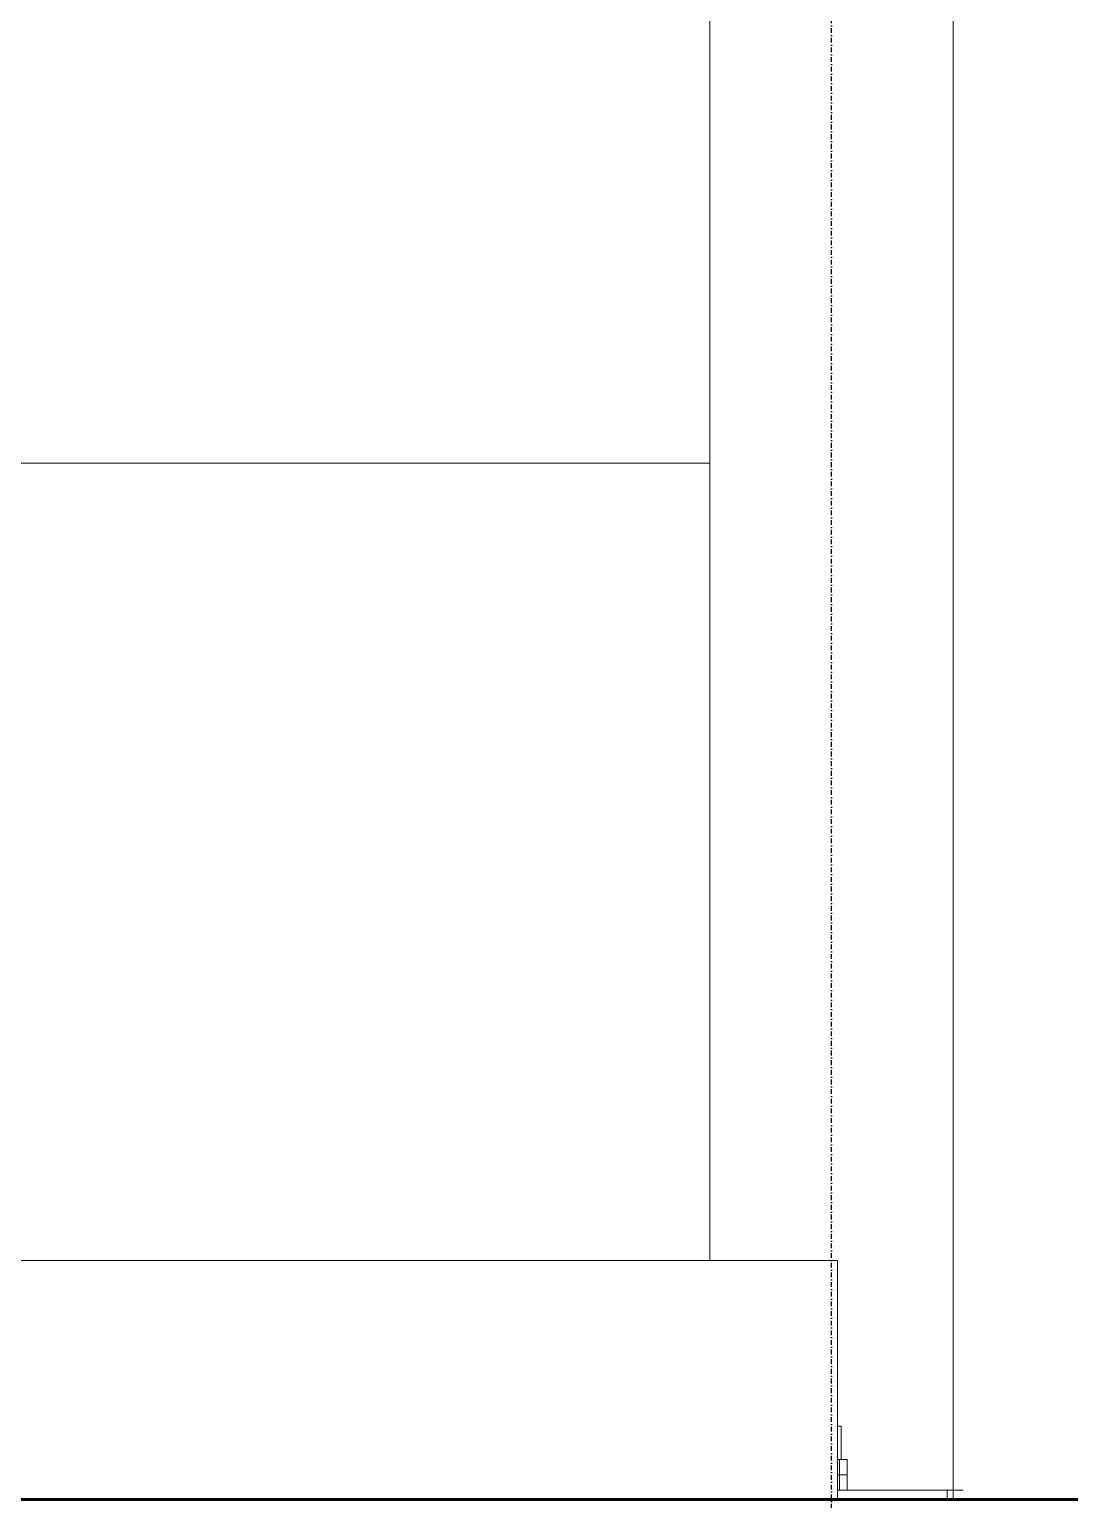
# Model space of a CAD drawing. Header units: millimetres. Extents: x 180139 to 245212, y -4005 to 9345.
# Drawn here: x 191982 to 193287, y -750 to 1094 of the extents above; entities that cross this region are included whole.
import ezdxf

# ---------------------------------------------------------------- set-up
doc = ezdxf.new("R2010")
doc.units = ezdxf.units.MM
for name, pattern in [('1_Čerchovaná 6_0mm', [12, 6, -3, 0, -3]), ('IMPORT-DASHDOT', [11.176, 8.128, -1.524, 0, -1.524]), ('IMPORT-DASHED _2_', [9.652, 8.128, -1.524]), ('IMPORT-DĚLICÍ2 _2_', [15.875, 6.35, -3.175, 0, -3.175, 0, -3.175]), ('IMPORT-KANVBRDO', [20, 7, -6.5, 0, -6.5])]:
    doc.linetypes.add(name, pattern=pattern)
for name, color, linetype, lineweight, true_color in [('---1 - PBS PNP-1', 1, 'Continuous', 35, 0xff0000), ('00_pl_deštová voda oblast', 6, 'Continuous', 25, 0xff00ff), ('00_pL_katastr', 150, 'Continuous', 9, 0x007fff), ('00_pL_katastr-1', 150, 'Continuous', 35, 0x007fff), ('212_HK_situace_03_dwg-1', 40, 'Continuous', 9, 0xffbf00), ('hch kanal-3', 6, 'IMPORT-KANVBRDO', 9, 0xff00ff), ('hch oploceni-1', 7, 'IMPORT-DĚLICÍ2 _2_', 9, 0x00a5a5), ('hch teren-1', 7, 'Continuous', 9, 0x00a5a5), ('hchrozvodi-1', 7, 'IMPORT-DĚLICÍ2 _2_', 9, 0x00a5a5), ('man_ plochy-1', 3, 'IMPORT-DASHED _2_', 9, 0x00ff00), ('Obrys', 2, 'Continuous', 9, 0xffff00), ('Obrys-1', 5, 'Continuous', 9, 0x0000ff), ('Obrys-2', 5, 'IMPORT-DASHDOT', 9, 0x0000ff), ('PDF7_GASNET PLYN STŘEDOTLAK', 9, 'Continuous', 9, 0x808080), ('PDF7_GASNET PLYN STŘEDOTLAK OCHRANNĚ PÁSMO', 7, 'Continuous', 9, 0xa5a552), ('PDF7_GP Budovy', 7, 'Continuous', 9, 0x260000), ('PDF7_GP Hraniční linie', 7, 'Continuous', 9, 0x0052a5), ('PDF7_GP Výšky bodů', 7, 'Continuous', 9, 0x0052a5), ('PDF7_ISS CETIN Nadzemní sítě', 9, 'Continuous', 9, 0x808080), ('PDF7_ISS CETIN Zaměřené a kótované vnitřní STP', 9, 'Continuous', 9, 0x808080), ('PDF7_ISS KRÁLOVÉHRADECKÁ PROVOZNÍ SPLAŠKOVÁ KANALIZACE', 9, 'Continuous', 9, 0x808080), ('PDF7_ISS KRÁLOVÉHRADECKÁ PROVOZNÍ VODOVOD HL ŘAD', 9, 'Continuous', 9, 0x808080), ('PDF7_ISS TECHNICKÉ SLUŽBY HK VO', 9, 'Continuous', 9, 0x808080), ('PDF7_ISS ČEZ DISTRIBUCE NN', 9, 'Continuous', 9, 0x808080), ('PDF7_ISS ČEZ DISTRIBUCE VN PODZEMNÍ', 9, 'Continuous', 9, 0x808080), ('S-GRID-1', 9, '1_Čerchovaná 6_0mm', 25, 0x808080), ('zed-2', 5, 'IMPORT-DASHDOT', 9, 0x0000ff)]:
    doc.layers.add(name, color=color, linetype=linetype, lineweight=lineweight, true_color=true_color)
for name, color, linetype, lineweight in [('00_pl_rozhrani ploch', 7, 'Continuous', 18), ('00_pL_stavajici objekty', 7, 'Continuous', 50), ('2966-1_navrh dispozice stroju-HK_02_dwg-1', 7, 'Continuous', 9), ('2966-1_navrh dispozice stroju-HK_dwg-1', 7, 'Continuous', 9), ('A-FLOR-1', 7, 'Continuous', 35), ('A-WALL', 7, 'Continuous', 9), ('HK_TEREN_SESAZENI_dwg-1', 7, 'Continuous', 9), ('Kóty', 7, 'Continuous', 9), ('PDF4_Geometry', 7, 'Continuous', 9), ('PDF7_GP Popis', 7, 'Continuous', 9), ('PDF9_Geometrie', 7, 'Continuous', 9), ('S-COLS', 7, 'Continuous', 9), ('S-FSTN', 7, 'Continuous', 9)]:
    doc.layers.add(name, color=color, linetype=linetype, lineweight=lineweight)

# ---------------------------------------------------------------- blocks, each defined once
blk = doc.blocks.new('M_S profily_ sloup - 374571-A')
at = {"layer": 'S-COLS'}
for p, q in [((192835.7, -450), (192835.7, 2750)), ((193140.7, -738), (193140.7, 2750)), ((193133, -738), (193136.1, -738)), ((193140.7, -738), (193136.1, -738))]:
    blk.add_line(p, q, dxfattribs=at)
blk = doc.blocks.new('Patní deska s ořezem - 388242-A')
at = {"layer": 'S-FSTN'}
for p, q in [((193000.2, -658), (192996.7, -658)), ((193000.2, -699.6), (193000.2, -658)), ((192995.7, -699.6), (192998.1, -699.6)), ((192998.1, -699.6), (193008, -699.6)), ((192998.1, -699.6), (192998.1, -718.8)), ((193008, -699.6), (193008, -718.8)), ((192998.1, -718.8), (192995.7, -718.8)), ((192995.7, -718.8), (192998.1, -718.8)), ((193008, -718.8), (192998.1, -718.8)), ((192998.1, -718.8), (193008, -718.8)), ((192998.1, -718.8), (192998.1, -738)), ((193008, -718.8), (193008, -738)), ((192995.7, -738), (193133.2, -738)), ((193133.2, -750), (193133.2, -738)), ((193140.7, -738), (193140.7, -750)), ((193140.7, -738), (193148.4, -738)), ((193153.5, -738), (193140.7, -738))]:
    blk.add_line(p, q, dxfattribs=at)
blk = doc.blocks.new('2966-1_navrh dispozice stroju-HK_dwg__OPEN-901600-A')
at = {"layer": 'Kóty'}
blk.add_line((192305.7, -750), (193180.7, -750), dxfattribs=at)
at = {"layer": 'Kóty', "flags": 128}
blk.add_lwpolyline([(193180.7, -750), (192305.7, -750), (193180.7, -750)], dxfattribs=at)
blk = doc.blocks.new('2966-1_navrh dispozice stroju-HK_dwg-867852-A')
at = {"layer": 'Kóty'}
for p, q in [((181940.7, -750), (198730.7, -750)), ((193180.7, -750), (195430.7, -750))]:
    blk.add_line(p, q, dxfattribs=at)
at = {"layer": 'Obrys'}
blk.add_line((203519.7, -750), (180140.5, -750), dxfattribs=at)
at = {"layer": 'Obrys-1'}
for p in [(199905.7, -750), (199585.7, -750)]:
    blk.add_line(p, (181365.7, -750), dxfattribs=at)
at = {"layer": 'Obrys-2'}
blk.add_line((180365.7, -750), (192305.7, -750), dxfattribs=at)
blk.add_blockref('2966-1_navrh dispozice stroju-HK_dwg__OPEN-901600-A', (0, 0))
blk = doc.blocks.new('2966-1_navrh dispozice stroju-HK_02_dwg__OPEN-903212-A')
at = {"layer": 'Kóty'}
blk.add_line((181287.8, -750), (182162.8, -750), dxfattribs=at)
at = {"layer": 'Kóty', "flags": 128}
blk.add_lwpolyline([(182162.8, -750), (181287.8, -750), (182162.8, -750)], dxfattribs=at)
blk = doc.blocks.new('2966-1_navrh dispozice stroju-HK_02_dwg_gbvf-904808-A')
at = {"layer": 'man_ plochy-1'}
blk.add_line((192184.8, -750), (191168.5, -750), dxfattribs=at)
blk = doc.blocks.new('2966-1_navrh dispozice stroju-HK_02_dwg-876232-A')
at = {"layer": 'Kóty'}
blk.add_line((182162.8, -750), (198952.8, -750), dxfattribs=at)
blk.add_line((182162.8, -750), (198952.8, -750), dxfattribs=at)
at = {"layer": 'Obrys-1'}
blk.add_line((199807.8, -750), (181587.8, -750), dxfattribs=at)
at = {"layer": 'Obrys-2'}
for p, q in [((180587.8, -750), (192527.8, -750)), ((190787.8, -750), (200807.8, -750))]:
    blk.add_line(p, q, dxfattribs=at)
at = {"layer": 'zed-2'}
blk.add_line((180587.8, -750), (192527.8, -750), dxfattribs=at)
for name, p in [('2966-1_navrh dispozice stroju-HK_02_dwg_gbvf-904808-A', (0, 0)), ('2966-1_navrh dispozice stroju-HK_02_dwg__OPEN-903212-A', (11240, 0)), ('2966-1_navrh dispozice stroju-HK_02_dwg__OPEN-903212-A', (11240, 0))]:
    blk.add_blockref(name, p)
blk = doc.blocks.new('212_HK_situace_03_dwg-886969-A')
at = {"layer": '---1 - PBS PNP-1'}
blk.add_line((184098, -750), (197102.1, -750), dxfattribs=at)
at = {"layer": '00_pl_deštová voda oblast'}
for p, q in [((200043.4, -750), (180549.2, -750)), ((184243.1, -750), (195636.6, -750))]:
    blk.add_line(p, q, dxfattribs=at)
at = {"layer": '00_pl_deštová voda oblast', "flags": 128}
blk.add_lwpolyline([(200045.5, -750), (200045.1, -750), (180445.2, -750)], dxfattribs=at)
at = {"layer": '00_pL_katastr', "flags": 128}
blk.add_lwpolyline([(184793.1, -750), (200400.1, -750), (198207.5, -750), (182600.5, -750)], close=True, dxfattribs=at)
at = {"layer": '00_pL_katastr'}
for points in [[(192541.3, -750), (192156.7, -750), (191746.1, -750), (191309.5, -750)], [(191401.1, -750), (191725, -750), (191999.4, -750), (192224.4, -750)], [(191408.9, -750), (191652.2, -750), (191929.5, -750), (192240.7, -750)], [(192535, -750), (192517, -750), (192251, -750), (191737.2, -750)], [(192224.4, -750), (192449.4, -750), (192552.9, -750), (192535, -750)], [(192240.7, -750), (192608.9, -750), (192858.1, -750), (192988.2, -750)], [(193081.4, -750), (193013.5, -750), (192833.5, -750), (192541.3, -750)], [(192988.2, -750), (193118.3, -750), (193149.4, -750), (193081.4, -750)]]:
    blk.add_open_spline(points, degree=3, dxfattribs=at)
at = {"layer": '00_pL_katastr-1', "flags": 128}
blk.add_lwpolyline([(195945.8, -750), (182563.5, -750), (182545.9, -750), (195925.9, -750)], close=True, dxfattribs=at)
at = {"layer": '00_pl_rozhrani ploch', "flags": 128}
blk.add_lwpolyline([(197358.2, -750), (197359.2, -750), (192959.2, -750), (192958.2, -750)], dxfattribs=at)
at = {"layer": '00_pL_stavajici objekty', "flags": 128}
blk.add_lwpolyline([(195918, -750), (182558.4, -750), (182570, -750), (195929.6, -750)], close=True, dxfattribs=at)
at = {"layer": 'PDF4_Geometry'}
for p, q in [((192501.9, -750), (192434.8, -750)), ((192719.4, -750), (192472.4, -750)), ((192748.9, -750), (192501.9, -750)), ((192786.5, -750), (192719.4, -750))]:
    blk.add_line(p, q, dxfattribs=at)
at = {"layer": 'PDF4_Geometry', "flags": 128}
blk.add_lwpolyline([(184739.8, -750), (200346.9, -750), (198154.3, -750), (182547.2, -750)], close=True, dxfattribs=at)
blk.add_lwpolyline([(197840.7, -750), (197895.1, -750), (187653.9, -750), (186843.9, -750), (197066.2, -750), (197181.2, -750)], dxfattribs=at)
at = {"layer": 'PDF4_Geometry'}
for points in [[(192488.1, -750), (192103.4, -750), (191692.8, -750), (191256.3, -750)], [(191347.9, -750), (191671.7, -750), (191946.2, -750), (192171.1, -750)], [(191355.7, -750), (191599, -750), (191876.2, -750), (192187.4, -750)], [(192481.7, -750), (192463.7, -750), (192197.8, -750), (191683.9, -750)], [(192171.1, -750), (192396.2, -750), (192499.6, -750), (192481.7, -750)], [(192187.4, -750), (192555.7, -750), (192804.8, -750), (192935, -750)], [(193028.2, -750), (192960.2, -750), (192780.2, -750), (192488.1, -750)], [(192935, -750), (193065.1, -750), (193096.1, -750), (193028.2, -750)]]:
    blk.add_open_spline(points, degree=3, dxfattribs=at)
at = {"layer": 'PDF7_GASNET PLYN STŘEDOTLAK', "flags": 128}
for points in [[(192022.8, -750), (191823.4, -750), (191823.5, -750), (191424.7, -750), (191424.7, -750), (191225.3, -750), (191424.7, -750), (191424.7, -750), (191823.5, -750), (191823.4, -750)], [(192224.4, -750), (193088.4, -750)], [(193285.7, -750), (192421.6, -750)]]:
    blk.add_lwpolyline(points, close=True, dxfattribs=at)
at = {"layer": 'PDF7_GASNET PLYN STŘEDOTLAK OCHRANNĚ PÁSMO', "flags": 128}
for points in [[(192024.7, -750), (191825.2, -750)], [(191890.2, -750), (192089.6, -750)], [(192155.5, -750), (191956.1, -750)], [(192290.5, -750), (192091.1, -750)], [(192091.8, -750), (192291.2, -750)], [(192156.1, -750), (192355.5, -750)], [(192487.8, -750), (192288.4, -750)], [(192357.6, -750), (192557, -750)], [(192622.9, -750), (192423.5, -750)], [(192488.4, -750), (192687.8, -750)], [(192753.6, -750), (192554.2, -750)], [(192888.7, -750), (192689.3, -750)], [(192690, -750), (192889.4, -750)], [(192754.3, -750), (192953.7, -750)], [(193086, -750), (192886.6, -750)], [(192955.8, -750), (193155.2, -750)], [(193221, -750), (193021.6, -750)], [(193086.6, -750), (193286, -750)], [(193351.8, -750), (193152.4, -750)]]:
    blk.add_lwpolyline(points, close=True, dxfattribs=at)
at = {"layer": 'PDF7_GP Budovy', "flags": 128}
blk.add_lwpolyline([(182570, -750), (182558.4, -750), (195918, -750), (195929.6, -750)], close=True, dxfattribs=at)
at = {"layer": 'PDF7_GP Hraniční linie', "flags": 128}
blk.add_lwpolyline([(194788.1, -750), (194721.3, -750), (192793.8, -750), (192794.1, -750)], dxfattribs=at)
at = {"layer": 'PDF7_GP Popis', "flags": 128}
blk.add_lwpolyline([(193271.6, -750), (193271.6, -750), (193338, -750), (193404.5, -750), (193471, -750), (193537.4, -750), (193537.5, -750), (193471, -750), (193471, -750), (193404.5, -750), (193205.1, -750)], dxfattribs=at)
at = {"layer": 'PDF7_GP Výšky bodů', "flags": 128}
for points in [[(191783.4, -750), (191916.3, -750), (191916.4, -750), (191982.9, -750), (192049.3, -750), (192115.8, -750), (192115.8, -750), (192115.9, -750), (192049.4, -750), (191982.9, -750), (191982.9, -750)], [(191989.7, -750), (191790.2, -750), (191856.8, -750), (191989.7, -750)], [(192113, -750), (192113.1, -750), (192113.1, -750), (192046.6, -750), (191980.2, -750), (191913.7, -750), (191913.7, -750), (191913.7, -750), (191913.6, -750), (191980.1, -750), (192046.6, -750), (192113, -750), (192179.5, -750), (192179.6, -750), (192179.6, -750), (192179.6, -750), (192113.1, -750)], [(192248.7, -750), (192248.7, -750), (192248.7, -750), (192182.2, -750), (192115.8, -750), (192115.7, -750), (192049.3, -750), (192049.3, -750), (192049.2, -750), (192115.7, -750), (192182.2, -750), (192248.7, -750), (192315.1, -750), (192315.2, -750), (192381.7, -750), (192315.2, -750), (192248.7, -750)], [(192255.4, -750), (192122.4, -750), (192189, -750), (192255.4, -750), (192321.9, -750), (192388.3, -750), (192388.4, -750), (192454.8, -750), (192454.8, -750), (192454.9, -750), (192388.4, -750), (192322, -750), (192321.9, -750)], [(192195.7, -750), (192262.1, -750), (192328.7, -750), (192395.1, -750), (192461.6, -750), (192528.1, -750), (192528.1, -750), (192461.7, -750), (192461.7, -750), (192395.2, -750), (192328.7, -750)], [(192287.7, -750), (192420.6, -750), (192420.6, -750), (192487.1, -750), (192553.5, -750), (192553.6, -750), (192620, -750), (192620, -750), (192620.1, -750), (192620.1, -750), (192553.6, -750), (192487.2, -750)], [(192388.3, -750), (192388.3, -750), (192388.2, -750), (192454.7, -750), (192521.2, -750), (192521.2, -750), (192587.7, -750), (192587.8, -750), (192720.7, -750)], [(192727.5, -750), (192461.5, -750), (192528.1, -750), (192727.4, -750)], [(192478.7, -750), (192611.6, -750), (192611.6, -750), (192678.1, -750), (192744.6, -750), (192744.6, -750), (192811, -750), (192811.1, -750), (192811.1, -750), (192744.6, -750), (192678.2, -750), (192678.2, -750)], [(192885.9, -750), (192619.9, -750), (192686.5, -750), (192819.4, -750)], [(192661.3, -750), (192794.2, -750), (192794.2, -750), (192860.7, -750), (192927.2, -750), (192993.6, -750), (192993.7, -750), (192993.7, -750), (192927.2, -750), (192860.8, -750), (192794.3, -750)], [(192793.7, -750), (192993.1, -750), (193126.2, -750)], [(193076.9, -750), (192810.9, -750), (192877.5, -750), (193010.4, -750)], [(192993.5, -750), (192860.6, -750), (192993.6, -750), (192993.6, -750), (192993.5, -750), (193060, -750), (193126.5, -750), (193193, -750), (193193, -750), (193193, -750), (193193, -750), (193126.6, -750), (193060.1, -750)], [(193192.5, -750), (193126, -750), (193059.5, -750), (193126, -750), (193126.1, -750), (193192.5, -750), (193259, -750), (193325.5, -750), (193392, -750), (193391.9, -750), (193391.9, -750), (193325.4, -750), (193259, -750), (193192.5, -750), (193192.5, -750), (193192.5, -750)], [(193284.4, -750), (193151.5, -750), (193284.5, -750), (193284.4, -750), (193350.9, -750), (193417.4, -750), (193483.8, -750), (193483.9, -750), (193550.4, -750), (193483.9, -750), (193417.5, -750), (193351, -750)], [(193475.6, -750), (193209.6, -750), (193276.2, -750), (193475.5, -750)], [(193271.3, -750), (193404.2, -750), (193404.3, -750), (193470.7, -750), (193537.2, -750), (193603.7, -750), (193603.7, -750), (193603.7, -750), (193603.8, -750), (193537.3, -750), (193470.8, -750)]]:
    blk.add_lwpolyline(points, dxfattribs=at)
blk.add_lwpolyline([(193018.6, -750), (192952.2, -750), (193018.6, -750), (193018.7, -750), (193085.2, -750), (193151.6, -750), (193218.1, -750), (193284.6, -750), (193284.6, -750), (193284.5, -750), (193218, -750), (193218, -750), (193151.5, -750), (193085.1, -750)], close=True, dxfattribs=at)
at = {"layer": 'PDF7_ISS CETIN Nadzemní sítě'}
for p, q in [((192064.7, -750), (191984.5, -750)), ((191984.5, -750), (192064.7, -750)), ((192104.2, -750), (192024, -750)), ((192024, -750), (192104.2, -750)), ((192397.5, -750), (192317.3, -750)), ((192317.3, -750), (192397.5, -750)), ((192437, -750), (192356.8, -750)), ((192356.8, -750), (192437, -750)), ((192663.8, -750), (192583.6, -750)), ((192583.6, -750), (192663.8, -750)), ((192703.4, -750), (192623.2, -750)), ((192623.2, -750), (192703.4, -750)), ((192955.7, -750), (192717.8, -750)), ((192717.8, -750), (192955.7, -750)), ((192996.7, -750), (192916.5, -750)), ((192916.5, -750), (192996.7, -750)), ((193193.6, -750), (192955.7, -750)), ((192955.7, -750), (193193.6, -750)), ((193036.2, -750), (192956, -750)), ((192956, -750), (193036.2, -750)), ((193329.5, -750), (193249.3, -750)), ((193249.3, -750), (193329.5, -750))]:
    blk.add_line(p, q, dxfattribs=at)
at = {"layer": 'PDF7_ISS CETIN Nadzemní sítě', "flags": 128}
for points in [[(191553.3, -750), (192018.6, -750)], [(192075.9, -750), (192209, -750)], [(192142.6, -750), (192275.7, -750)], [(192151.6, -750), (192616.9, -750)], [(192276, -750), (192209.3, -750)], [(192408.7, -750), (192541.8, -750)], [(192475.4, -750), (192608.5, -750)], [(192608.8, -750), (192542.1, -750)], [(192741.5, -750), (192874.6, -750)], [(193215.3, -750), (192750, -750)], [(192808.2, -750), (192941.3, -750)], [(192816.3, -750), (193348.2, -750)], [(192941.6, -750), (192874.9, -750)], [(193074.3, -750), (193207.4, -750)], [(193141, -750), (193274.1, -750)], [(193274.4, -750), (193141.3, -750)]]:
    blk.add_lwpolyline(points, close=True, dxfattribs=at)
at = {"layer": 'PDF7_ISS CETIN Zaměřené a kótované vnitřní STP'}
for p, q in [((192121.2, -750), (191844.1, -750)), ((191844.1, -750), (192121.2, -750)), ((192978.7, -750), (192701.3, -750)), ((192701.3, -750), (192978.7, -750)), ((193116.2, -750), (192838.8, -750)), ((193116.2, -750), (192838.8, -750)), ((193116.2, -750), (192838.8, -750)), ((192838.8, -750), (193116.2, -750)), ((193181.5, -750), (192904.1, -750)), ((192904.1, -750), (193181.5, -750)), ((193376.2, -750), (193098.8, -750)), ((193376.2, -750), (193098.8, -750)), ((193376.2, -750), (193098.8, -750)), ((193098.8, -750), (193376.2, -750))]:
    blk.add_line(p, q, dxfattribs=at)
at = {"layer": 'PDF7_ISS CETIN Zaměřené a kótované vnitřní STP', "flags": 128}
for points in [[(191955.6, -750), (192487.4, -750)], [(192620.2, -750), (192088.5, -750), (192620.2, -750), (192088.5, -750)], [(192433.9, -750), (193298, -750), (193896.2, -750), (193298, -750)]]:
    blk.add_lwpolyline(points, close=True, dxfattribs=at)
at = {"layer": 'PDF7_ISS KRÁLOVÉHRADECKÁ PROVOZNÍ SPLAŠKOVÁ KANALIZACE'}
for p, q in [((192384.4, -750), (192284.3, -750)), ((192284.3, -750), (192384.4, -750)), ((192849.7, -750), (192749.6, -750)), ((192749.6, -750), (192849.7, -750))]:
    blk.add_line(p, q, dxfattribs=at)
at = {"layer": 'PDF7_ISS KRÁLOVÉHRADECKÁ PROVOZNÍ SPLAŠKOVÁ KANALIZACE', "flags": 128}
blk.add_lwpolyline([(192096.2, -750), (192495, -750), (192760.8, -750), (192495, -750)], close=True, dxfattribs=at)
at = {"layer": 'PDF7_ISS KRÁLOVÉHRADECKÁ PROVOZNÍ VODOVOD HL ŘAD'}
for p, q in [((192207.7, -750), (192016.5, -750)), ((192016.5, -750), (192207.7, -750))]:
    blk.add_line(p, q, dxfattribs=at)
at = {"layer": 'PDF7_ISS KRÁLOVÉHRADECKÁ PROVOZNÍ VODOVOD HL ŘAD', "flags": 128}
for points in [[(192621, -750), (192820.5, -750), (192421.7, -750), (192022.9, -750), (192421.7, -750), (192820.5, -750)], [(192621.1, -750), (192820.5, -750)], [(194083.3, -750), (193219.3, -750)]]:
    blk.add_lwpolyline(points, close=True, dxfattribs=at)
at = {"layer": 'PDF7_ISS TECHNICKÉ SLUŽBY HK VO', "flags": 128}
blk.add_lwpolyline([(193089.8, -750), (191295.2, -750)], close=True, dxfattribs=at)
at = {"layer": 'PDF7_ISS ČEZ DISTRIBUCE NN', "flags": 128}
for points in [[(192090.4, -750), (190761.1, -750), (192090.4, -750), (190761.1, -750), (192090.4, -750), (193752, -750), (194150.9, -750), (194483.3, -750), (194150.9, -750), (193752, -750)], [(194150.9, -750), (193752, -750), (192090.4, -750), (193752, -750)]]:
    blk.add_lwpolyline(points, close=True, dxfattribs=at)
at = {"layer": 'PDF7_ISS ČEZ DISTRIBUCE VN PODZEMNÍ', "flags": 128}
for points in [[(192163.8, -750), (192296.8, -750), (191898, -750), (191698.5, -750), (191698.6, -750), (191565.6, -750), (191698.6, -750), (191698.5, -750), (191898, -750), (192296.8, -750)], [(192629, -750), (192761.9, -750), (192363.1, -750), (192163.7, -750), (192163.7, -750), (192030.8, -750), (192163.7, -750), (192163.7, -750), (192363.1, -750), (192761.9, -750)], [(192030.9, -750), (192163.8, -750), (192296.8, -750), (192163.8, -750), (192296.8, -750), (192163.8, -750)], [(192030.9, -750), (192163.8, -750)], [(192496, -750), (192629, -750), (192761.9, -750), (192628.9, -750), (192761.9, -750), (192629, -750)], [(192496, -750), (192629, -750)], [(193626.1, -750), (192695.6, -750), (193626.1, -750), (194224.3, -750)], [(194024.7, -750), (193160.7, -750)]]:
    blk.add_lwpolyline(points, close=True, dxfattribs=at)
at = {"layer": 'PDF9_Geometrie'}
for points in [[(192260.9, -750), (192131.7, -750), (192101.5, -750), (192170.1, -750)], [(192170.1, -750), (192238.7, -750), (192418.2, -750), (192708.5, -750)], [(193011.3, -750), (192640.2, -750), (192390.1, -750), (192260.9, -750)], [(193022.1, -750), (192797.2, -750), (192692.5, -750), (192708.1, -750)], [(192708.1, -750), (192730.6, -750), (192999.5, -750), (193514.8, -750)], [(192708.5, -750), (192922.6, -750), (193144.3, -750), (193373.6, -750)], [(194682, -750), (194157.7, -750), (193600.9, -750), (193011.3, -750)], [(193849.7, -750), (193526.6, -750), (193250.7, -750), (193022.1, -750)]]:
    blk.add_open_spline(points, degree=3, dxfattribs=at)
blk = doc.blocks.new('HK_TEREN_SESAZENI_dwg_fgvzhj-918100-A')
at = {"layer": 'hch kanal-3'}
blk.add_line((195151.6, -750), (180140.5, -750), dxfattribs=at)
at = {"layer": 'hch oploceni-1'}
blk.add_line((194295.2, -750), (180140.5, -750), dxfattribs=at)
at = {"layer": 'hch teren-1'}
blk.add_line((196869.8, -750), (188478.7, -750), dxfattribs=at)
at = {"layer": 'hch teren-1', "flags": 128}
blk.add_lwpolyline([(190241.2, -750), (191589.3, -750), (201944.5, -750), (204645.4, -750)], dxfattribs=at)
at = {"layer": 'hchrozvodi-1', "flags": 128}
blk.add_lwpolyline([(180140.5, -750), (185011.5, -750), (188870.3, -750), (195484.4, -750)], dxfattribs=at)
blk = doc.blocks.new('HK_TEREN_SESAZENI_dwg-918098-A')
blk.add_blockref('HK_TEREN_SESAZENI_dwg_fgvzhj-918100-A', (0, 0))

msp = doc.modelspace()

# ---------------------------------------------------------------- linework, layer by layer
at = {"layer": 'A-FLOR-1'}
msp.add_line((199608.2, -750), (181365.7, -750), dxfattribs=at)
at = {"layer": 'A-WALL'}
for p, q in [((192835.7, 550), (188140.7, 550)), ((192995.7, -450), (188015.7, -450)), ((192995.7, -750), (192995.7, -450))]:
    msp.add_line(p, q, dxfattribs=at)
at = {"layer": 'S-GRID-1'}
msp.add_line((192988.2, -3000), (192988.2, 8144.9), dxfattribs=at)

# ---------------------------------------------------------------- block references
at = {"layer": '212_HK_situace_03_dwg-1'}
msp.add_blockref('212_HK_situace_03_dwg-886969-A', (0, 0), dxfattribs=at)
at = {"layer": '2966-1_navrh dispozice stroju-HK_02_dwg-1'}
msp.add_blockref('2966-1_navrh dispozice stroju-HK_02_dwg-876232-A', (0, 0), dxfattribs=at)
at = {"layer": '2966-1_navrh dispozice stroju-HK_dwg-1'}
msp.add_blockref('2966-1_navrh dispozice stroju-HK_dwg-867852-A', (0, 0), dxfattribs=at)
at = {"layer": 'HK_TEREN_SESAZENI_dwg-1'}
msp.add_blockref('HK_TEREN_SESAZENI_dwg-918098-A', (0, 0), dxfattribs=at)
at = {"layer": 'S-COLS'}
msp.add_blockref('M_S profily_ sloup - 374571-A', (0, 0), dxfattribs=at)
at = {"layer": 'S-FSTN'}
msp.add_blockref('Patní deska s ořezem - 388242-A', (0, 0), dxfattribs=at)

doc.saveas('drawing.dxf')
